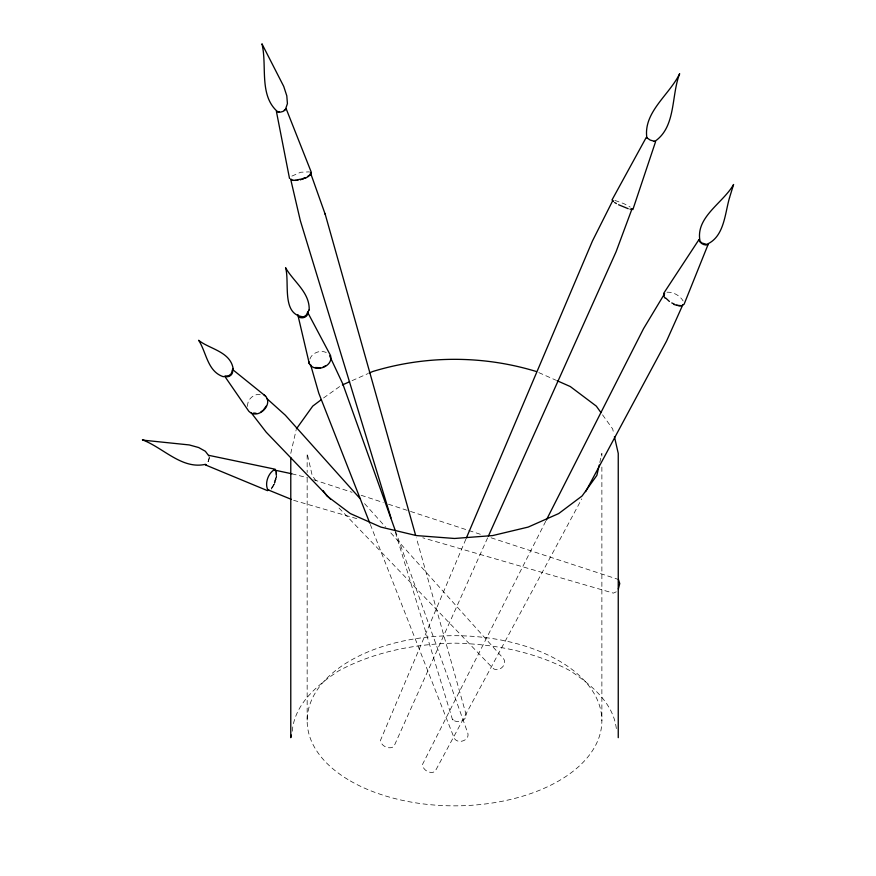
<?xml version="1.0" encoding="UTF-8"?>
<svg xmlns="http://www.w3.org/2000/svg" width="876" height="876" viewBox="0 0 876 876"><rect width="100%" height="100%" fill="white"/><g stroke="black" fill="none" stroke-linecap="round" stroke-linejoin="round"><path stroke-width="0.66" stroke-dasharray="4.38 3.29" d="M247.623 406.42C246.944 399.412 254.16 393.127 261.004 394.572M209.506 457.458L207.689 463.382M275.699 471.025L276.071 476.807L273.673 484.439M276.498 476.938L276.707 473.971M209.123 457.502L208.707 460.327L207.021 463.305M276.017 476.796L274.703 481.964M275.973 479.5L276.488 476.544M290.777 453.396L296.066 430.215M292.245 731.23C294.621 703.833 317.309 684.988 338.738 670.83C374.315 651.755 414.425 644.035 454.513 643.137C494.601 644.035 534.71 651.755 570.287 670.83C591.212 684.835 613.912 703.067 616.485 729.938M599.808 462.462L601.878 453.396L601.878 457.491M275.042 482.194L275.918 479.347M273.925 484.888L275.173 482.107M465.857 539.211L380.491 740.319C380.994 746.166 389.064 749.944 393.904 746.505L487.855 537.306M309.907 359.094C312.294 351.922 322.85 348.845 328.478 354.079M545.715 521.297L422.418 764.606C423.031 770.245 429.897 774.329 435.022 771.548L581.773 498.893M273.728 484.45L271.221 488.326M272.633 487.253L274.144 484.581M271.253 489.115L272.962 486.749M616.244 591.815L613.408 593.129L422.801 537.798M323.562 397.967L341.158 385.484M291.883 176.098L300.72 172.233L309.392 171.871M352.053 380.655L367.8 373.68M666.975 292.201C673.315 291.916 679.875 295.53 683.127 300.95M291.883 473.796L307.377 477.694M454.48 720.828C458.882 722.985 465.222 720.685 466.415 715.659L416.352 537.875M614.864 200.407L623.865 203.637L630.227 207.086M293.635 500.295L359.707 519.49M313.696 479.763L352.064 492.301M361.153 495.279L383.25 502.506M388.44 504.215L409.234 511.015M410.537 511.442L480.705 534.393M491.097 537.798L618.434 579.463M538.806 372.607L555.756 380.118M395.35 532.258L452.29 718.999L455.027 721.167M452.487 719.579L453.177 720.006M339.012 508.025L492.52 667.873C498.006 673.534 508.398 664.621 503.328 658.445L389.229 531.13M364.591 503.634L385.582 527.056M602.546 414.819L612.674 428.933L613.846 434.08M316.05 480.815L312.174 475.416L307.158 453.396L307.158 472.493M370.307 524.439L454.217 738.194C457.644 744.578 469.897 740.516 467.839 733.212L395.908 532.29M276.126 471.157L276.575 472.624M276.575 471.803L276.696 474.595M276.093 472.471L276.225 474.453M601.878 467.039L601.878 720.773M307.158 477.946L307.158 720.773M350.312 780.932A147.365 85.082 0 0 0 596.852 742.793A147.365 85.082 0 0 0 416.374 638.593A147.365 85.082 0 0 0 350.312 780.932"/><path stroke-width="1.31" d="M488.414 536.057L616.069 251.795L632.056 208.729M664.15 295.311L664.413 294.051M291.369 735.095L290.777 737.669L290.777 457.491M599.217 465.057L596.852 475.416L582.135 495.936L558.713 513.555L528.195 527.078L492.651 535.575L454.513 538.477L416.374 535.575L380.83 527.078L350.312 513.555L326.901 495.936L323.025 490.538M632.855 209.627L655.587 141.66L650.211 140.072L646.269 137.39L611.963 200.046M618.357 588.946L619.748 583.569L618.434 579.463M466.382 537.952L592.45 240.988L612.861 200.385M682.711 304.99L666.537 341.092L585.65 491.666M546.328 520.081L643.532 328.686L664.632 293.635M266.271 406.004L263.183 410.264L260.993 411.819M296.362 428.933L312.721 406.125L321.393 399.598M309.327 175.857L310.662 173.349M309.995 175.386L311.155 174.193L311.276 172.211L286.08 108.525C285.28 111.591 278.787 113.354 276.378 111.307L289.518 178.463M284.273 110.19L285.576 109.051L287.427 103.609L286.791 95.812L283.736 86.428L261.946 43.8C267.322 65.755 258.738 94.969 277.385 111.526L279.203 111.723M307.553 176.481L309.184 175.375M305.571 178.025L308.199 176.602M323.145 367.011L325.554 365.807M342.374 384.947L349.634 381.728M369.015 373.143L372.65 371.534C425.758 355.262 483.278 355.262 536.386 371.534M206.462 464.773L205.422 464.915L267.552 490.68M302.997 178.529L305.45 177.598M305.877 177.762L300.501 179.711M205.521 464.313C181.858 469.722 163.21 447.581 142.405 439.861L144.069 440.267M300.326 179.613L303.184 178.792M632.001 209.178L629.997 209.156M297.752 179.744L300.358 179.23M294.84 180.434L297.479 180.171M297.895 180.237L292.584 180.379M320.528 367.723L315.349 367.515M654.142 141.266L655.084 141.222C676.206 126.483 671.104 95.55 679.656 73.704C669.45 94.827 643.291 112.117 646.827 137.62L647.463 138.353M680.696 305.593L676.491 305.297M253.613 413.023L256.033 413.253M144.047 440.256L189.293 444.942L198.644 447.526L205.356 451.271L208.773 455.794M291.883 473.796L273.925 469.952C268.1 473.686 264.618 483.475 267.815 489.761L291.171 499.298M267.815 489.761L268.801 489.958M275.272 469.251L208.86 455.356L209.222 455.772M291.828 180.084L293.394 180.423M674.027 304.509L679.404 305.888L681.517 305.801L684.101 304.235L708.147 244.36L707.709 244.82C704.348 245.718 700.055 243.364 698.949 240.068L699.07 239.455L663.756 293.23L663.909 296.274L665.015 298.103M628.18 208.685L618.565 204.743M225.121 376.275C228.932 378.322 234.034 373.855 232.392 369.814M556.972 380.655L570.287 386.546L596.315 406.125L600.991 412.64M671.761 302.921L674.246 304.092M614.634 202.476L616.386 203.56M290.722 179L291.686 179.602M263.753 394.671C275.513 402.741 258.278 420.973 248.773 411.194L225.033 376.702M232.863 369.749L265.669 396.215M669.417 301.475L665.793 298.103M266.873 398.591L285.346 415.224L360.025 498.543M330.493 499.145L266.238 432.229L251.062 412.585M274.911 470.149L275.644 471.003M612.806 200.823L613.408 201.535M309.272 363.573C314.604 373.439 333.778 366.628 330.526 355.492L307.531 312.119C309.195 317.506 298.913 320.419 297.818 314.758L309.272 363.573L308.757 361.405M329.617 355.82L342.801 383.951L395.448 530.998M369.803 523.169L318.776 393.171L310.531 364.482M310.356 172.473L325.292 214.532L415.607 535.247M324.93 213.514L325.292 214.532M390.97 517.891L300.326 220.621L290.744 179.503M614.426 436.653L618.248 453.396L618.248 737.669M729.533 197.637C724.813 213.711 724.375 236.816 706.658 244.404L701.895 242.991L700.077 241.305C695.04 217.292 723.105 203.035 733.595 184.497L729.533 197.637M233.115 368.5L231.187 373.767L229.041 375.541L223.216 376.68C207.316 371.293 206.594 352.535 198.633 340.271C208.882 348.867 230.279 351.396 233.115 368.5M309.195 309.819L305.987 315.448L303.611 316.838C281.021 314.9 289.901 282.598 285.576 267.717C293.438 281.667 309.71 292.201 309.195 309.819"/></g></svg>
